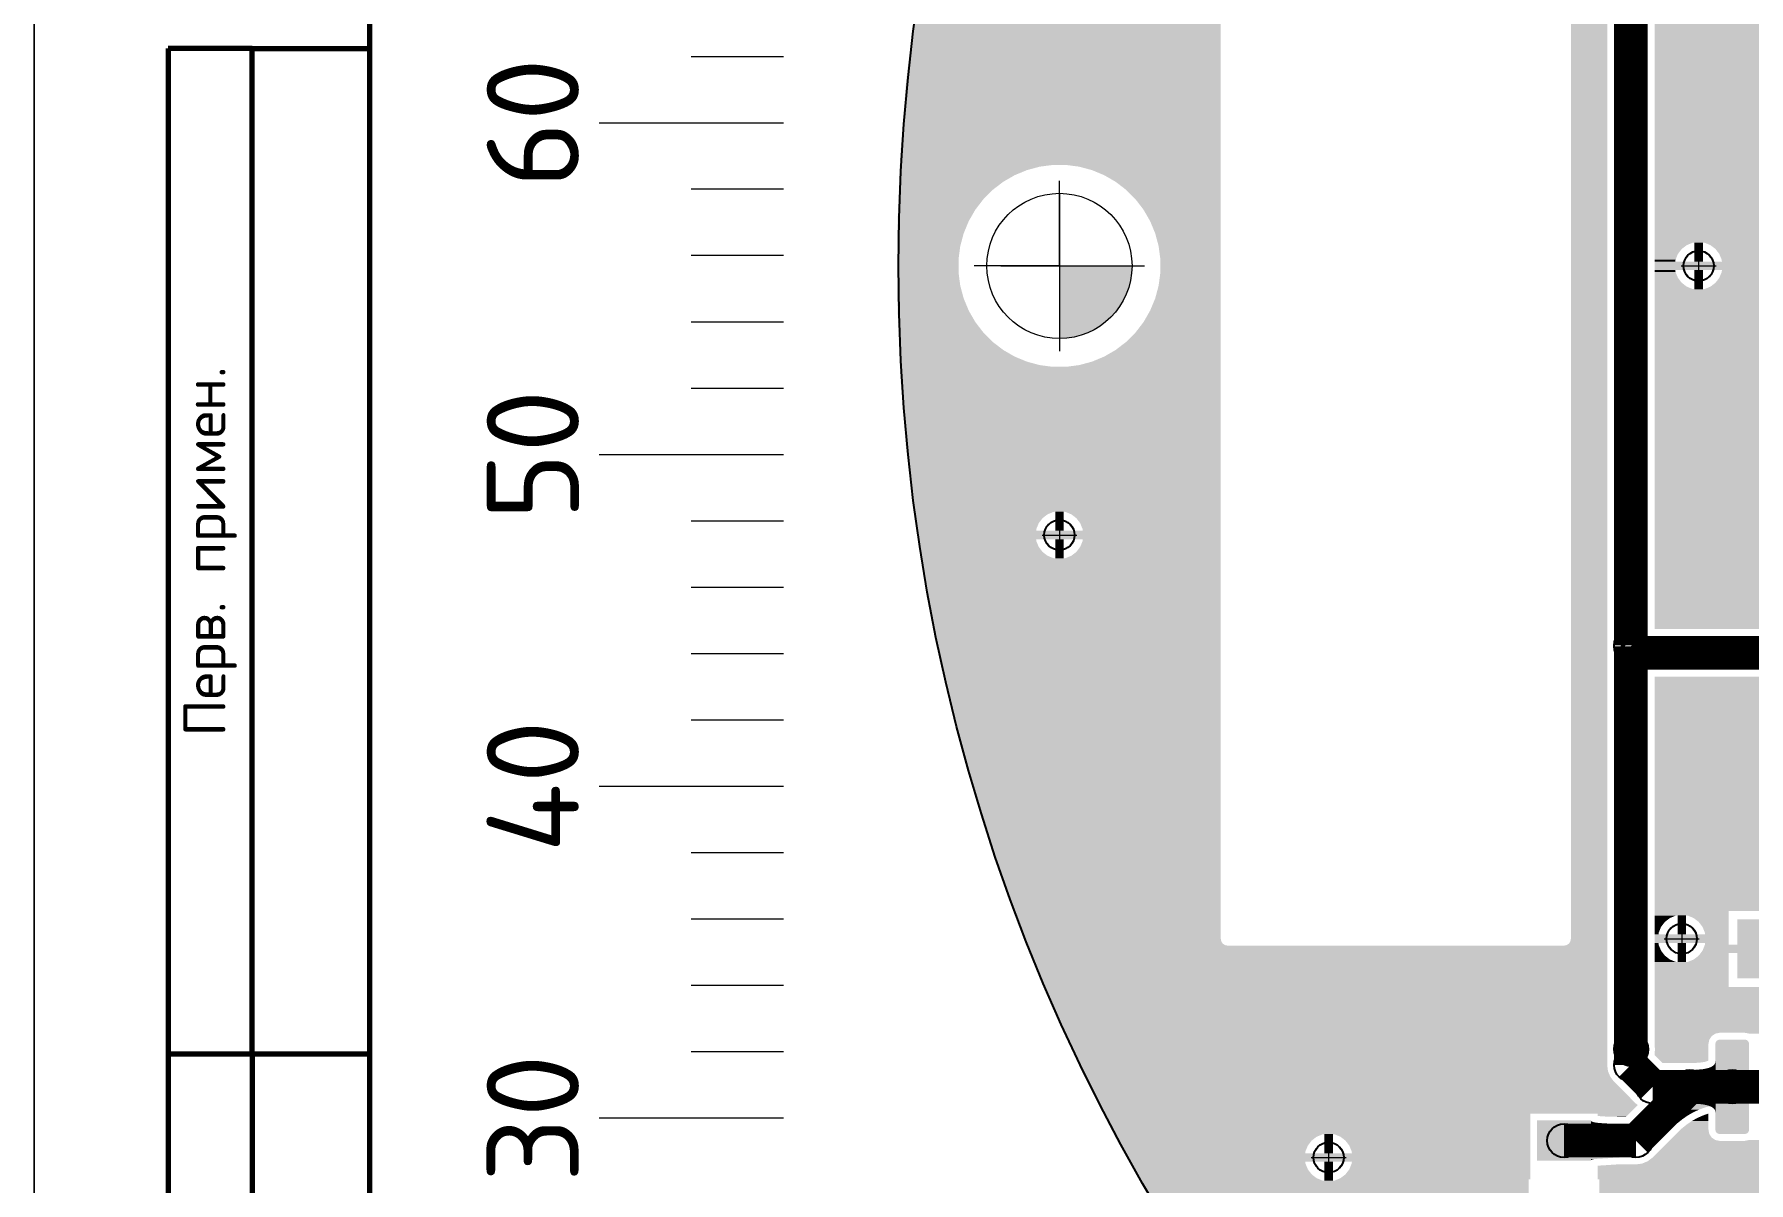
# Model space of a CAD drawing. Header units: millimetres. Extents: x -3633 to 871, y -630 to 261.
# Drawn here: x -1644.8 to -1542.5, y 64.9 to 133.4 of the extents above; entities that cross this region are included whole.
import ezdxf

# ---------------------------------------------------------------- set-up
doc = ezdxf.new("R2010")
doc.units = ezdxf.units.MM
doc.layers.add('border', color=7, linetype='Continuous', lineweight=70)
doc.layers.add('Сплошная тонкая', color=7, linetype='Continuous', lineweight=20)
for name, color, linetype in [('DRILL', 7, 'Continuous'), ('DRILL GOST', 7, 'Continuous'), ('TOP_LAYER', 7, 'Continuous'), ('TOP_PASTE', 8, 'Continuous')]:
    doc.layers.add(name, color=color, linetype=linetype)
doc.styles.add('Main', font='isocpeur.ttf', dxfattribs={"height": 3})

# ---------------------------------------------------------------- blocks, each defined once
blk = doc.blocks.new('ROUND_26')
blk.add_circle((0, 0), 0.0177)
blk = doc.blocks.new('RECTANGLE_7')
blk.add_solid([(0.0315, 0.0236), (0.0315, -0.0236), (-0.0315, 0.0236), (-0.0315, -0.0236)])
blk = doc.blocks.new('RECTANGLE_ROUNDED_21')
for points in [[(-0.0197, 0.0502), (-0.0196, 0.0508), (0.0197, 0.0502), (0.0196, 0.0508)], [(-0.0197, -0.0502), (-0.0197, 0.0502), (0.0197, -0.0502), (0.0197, 0.0502)], [(-0.0196, 0.0508), (-0.0195, 0.0514), (0.0196, 0.0508), (0.0195, 0.0514)], [(-0.0195, 0.0514), (-0.0194, 0.0519), (0.0195, 0.0514), (0.0194, 0.0519)], [(-0.0194, 0.0519), (-0.0191, 0.0525), (0.0194, 0.0519), (0.0191, 0.0525)], [(-0.0191, 0.0525), (-0.0188, 0.053), (0.0191, 0.0525), (0.0188, 0.053)], [(-0.0188, 0.053), (-0.0184, 0.0535), (0.0188, 0.053), (0.0184, 0.0535)], [(-0.0184, 0.0535), (-0.018, 0.0539), (0.0184, 0.0535), (0.018, 0.0539)], [(-0.018, 0.0539), (-0.0176, 0.0542), (0.018, 0.0539), (0.0176, 0.0542)], [(-0.0176, 0.0542), (-0.0171, 0.0546), (0.0176, 0.0542), (0.0171, 0.0546)], [(-0.0171, 0.0546), (-0.0165, 0.0548), (0.0171, 0.0546), (0.0165, 0.0548)], [(-0.0165, 0.0548), (-0.0159, 0.055), (0.0165, 0.0548), (0.0159, 0.055)], [(-0.0159, 0.055), (-0.0154, 0.0551), (0.0159, 0.055), (0.0154, 0.0551)], [(-0.0154, 0.0551), (-0.0148, 0.0551), (0.0154, 0.0551), (0.0148, 0.0551)], [(-0.0196, -0.0508), (-0.0197, -0.0502), (0.0196, -0.0508), (0.0197, -0.0502)], [(-0.0195, -0.0514), (-0.0196, -0.0508), (0.0195, -0.0514), (0.0196, -0.0508)], [(-0.0194, -0.0519), (-0.0195, -0.0514), (0.0194, -0.0519), (0.0195, -0.0514)], [(-0.0191, -0.0525), (-0.0194, -0.0519), (0.0191, -0.0525), (0.0194, -0.0519)], [(-0.0188, -0.053), (-0.0191, -0.0525), (0.0188, -0.053), (0.0191, -0.0525)], [(-0.0184, -0.0535), (-0.0188, -0.053), (0.0184, -0.0535), (0.0188, -0.053)], [(-0.018, -0.0539), (-0.0184, -0.0535), (0.018, -0.0539), (0.0184, -0.0535)], [(-0.0176, -0.0542), (-0.018, -0.0539), (0.0176, -0.0542), (0.018, -0.0539)], [(-0.0171, -0.0546), (-0.0176, -0.0542), (0.0171, -0.0546), (0.0176, -0.0542)], [(-0.0165, -0.0548), (-0.0171, -0.0546), (0.0165, -0.0548), (0.0171, -0.0546)], [(-0.0159, -0.055), (-0.0165, -0.0548), (0.0159, -0.055), (0.0165, -0.0548)], [(-0.0154, -0.0551), (-0.0159, -0.055), (0.0154, -0.0551), (0.0159, -0.055)], [(-0.0148, -0.0551), (-0.0154, -0.0551), (0.0148, -0.0551), (0.0154, -0.0551)]]:
    blk.add_solid(points)
blk = doc.blocks.new('ROUND_3')
blk.add_circle((0, 0), 0.0197)
blk = doc.blocks.new('ROUND_2')
blk.add_circle((0, 0), 0.00787)
blk = doc.blocks.new('RECTANGLE_22')
blk.add_solid([(0.0217, 0.0344), (0.0217, -0.0344), (-0.0217, 0.0344), (-0.0217, -0.0344)])

msp = doc.modelspace()

# ---------------------------------------------------------------- hatches: boundary and pattern name
at = {"layer": 'DRILL', "lineweight": 0}
h = msp.add_hatch(color=256, dxfattribs=at)
h.dxf.hatch_style = 1
h.paths.add_polyline_path([(-1579.274, 119.578), (-1583.606, 119.578), (-1583.606, 115.246, 0.4142136)])

# ---------------------------------------------------------------- linework, layer by layer
at = {"layer": 'border', "lineweight": 18}
for p, q in [((-1644.795, -159.45), (-1644.795, 260.55)), ((-1644.795, 260.55), (-1644.795, -159.45)), ((-1644.795, -159.45), (-1644.795, 260.55))]:
    msp.add_line(p, q, dxfattribs=at)
at = {"layer": 'border', "lineweight": 70}
for p, q in [((-1624.795, 255.55), (-1624.795, -154.45)), ((-1631.795, 132.55), (-1636.795, 132.55)), ((-1631.795, 72.55), (-1631.795, 132.55)), ((-1631.795, 132.55), (-1624.795, 132.55)), ((-1636.795, 72.55), (-1624.795, 72.55)), ((-1631.795, 72.55), (-1631.795, 12.55))]:
    msp.add_line(p, q, dxfattribs=at)
at = {"layer": 'border'}
msp.add_line((-1636.795, 132.55), (-1636.795, 12.55), dxfattribs=at)
at = {"layer": 'DRILL', "lineweight": 0}
for p, q in [((-1583.606, 119.578), (-1583.606, 124.664)), ((-1583.606, 123.91), (-1583.606, 115.246)), ((-1583.606, 123.013), (-1583.606, 116.261)), ((-1583.606, 122.49), (-1583.606, 116.766)), ((-1545.455, 120.597), (-1545.455, 118.575)), ((-1583.606, 119.578), (-1588.692, 119.578)), ((-1583.606, 119.578), (-1587.937, 119.578)), ((-1587.108, 119.578), (-1579.732, 119.578)), ((-1583.606, 119.578), (-1579.274, 119.578)), ((-1583.606, 119.578), (-1578.52, 119.578)), ((-1583.606, 119.578), (-1583.606, 114.492)), ((-1546.497, 119.578), (-1544.414, 119.578)), ((-1583.605, 104.534), (-1583.605, 102.512)), ((-1584.646, 103.515), (-1582.563, 103.515)), ((-1546.459, 80.44), (-1546.459, 78.418)), ((-1547.501, 79.421), (-1545.418, 79.421)), ((-1567.542, 67.388), (-1567.542, 65.367)), ((-1568.583, 66.369), (-1566.5, 66.369))]:
    msp.add_line(p, q, dxfattribs=at)
msp.add_circle((-1583.606, 119.578), 4.332, dxfattribs=at)
at = {"layer": 'DRILL GOST', "lineweight": 0}
for centre in [(-1545.455, 119.578), (-1583.605, 103.515), (-1546.459, 79.421), (-1567.542, 66.369)]:
    msp.add_circle(centre, 0.911, dxfattribs=at)
at = {"layer": 'TOP_LAYER', "elevation": 0}
for points, const_width in [([(-1549.494, 96.937), (-1549.494, 167.45)], 2.008), ([(-1549.494, 72.846), (-1549.494, 96.875)], 2.008), ([(-1549.107, 96.487), (-1519.856, 96.487)], 2.008), ([(-1549.494, 96.875), (-1549.107, 96.487)], 0.803), ([(-1549.494, 72.846), (-1549.472, 72.824)], 2.008), ([(-1549.494, 71.887), (-1549.494, 72.846)], 2.008), ([(-1549.494, 71.887), (-1548.193, 70.586)], 2.008), ([(-1549.197, 67.373), (-1545.985, 70.586)], 2.008), ([(-1548.193, 70.586), (-1545.985, 70.586)], 2.008), ([(-1545.985, 70.586), (-1543.448, 70.586)], 2.008), ([(-1543.448, 70.586), (-1538.703, 70.586)], 2.008), ([(-1553.487, 67.373), (-1549.197, 67.373)], 2.008)]:
    msp.add_lwpolyline(points, dxfattribs=dict(at, const_width=const_width))
at = {"layer": 'TOP_LAYER'}
for points in [[(-1545.692, 71.595), (-1545.199, 71.638), (-1544.445, 71.595), (-1544.445, 71.638)], [(-1545.199, 71.638), (-1544.999, 71.675), (-1544.445, 71.638), (-1544.445, 71.675)], [(-1544.999, 71.675), (-1544.83, 71.722), (-1544.445, 71.675), (-1544.445, 71.722)], [(-1544.83, 71.722), (-1544.691, 71.781), (-1544.445, 71.722), (-1544.445, 71.781)], [(-1544.691, 71.781), (-1544.583, 71.85), (-1544.445, 71.781), (-1544.445, 71.85)], [(-1544.583, 71.85), (-1544.506, 71.929), (-1544.445, 71.85), (-1544.445, 71.929)], [(-1544.506, 71.929), (-1544.46, 72.019), (-1544.445, 71.929), (-1544.445, 72.019)], [(-1544.46, 72.019), (-1544.445, 72.12), (-1544.445, 72.019), (-1544.445, 72.12)], [(-1545.985, 71.59), (-1545.692, 71.595), (-1544.445, 71.59), (-1544.445, 71.595)], [(-1545.985, 70.586), (-1545.985, 71.59), (-1544.773, 70.586), (-1545.985, 71.59)], [(-1545.985, 69.582), (-1545.985, 71.59), (-1544.445, 69.582), (-1544.445, 71.59)], [(-1546.401, 69.582), (-1545.985, 70.586), (-1543.561, 69.582), (-1544.773, 70.586)], [(-1551.887, 68.535), (-1551.887, 68.572), (-1551.867, 68.535), (-1551.887, 68.572)], [(-1546.877, 68.432), (-1546.777, 68.673), (-1546.699, 68.432), (-1546.397, 68.673)], [(-1546.777, 68.673), (-1546.689, 68.886), (-1546.397, 68.673), (-1546.084, 68.886)], [(-1546.689, 68.886), (-1546.612, 69.071), (-1546.084, 68.886), (-1545.759, 69.071)], [(-1546.612, 69.071), (-1546.548, 69.227), (-1545.759, 69.071), (-1545.422, 69.227)], [(-1546.548, 69.227), (-1546.495, 69.355), (-1545.422, 69.227), (-1545.073, 69.355)], [(-1546.495, 69.355), (-1546.453, 69.454), (-1545.073, 69.355), (-1544.713, 69.454)], [(-1546.453, 69.454), (-1546.424, 69.525), (-1544.713, 69.454), (-1544.341, 69.525)], [(-1546.424, 69.525), (-1546.406, 69.568), (-1544.341, 69.525), (-1543.957, 69.568)], [(-1546.406, 69.568), (-1546.401, 69.582), (-1543.957, 69.568), (-1543.561, 69.582)], [(-1545.692, 69.577), (-1545.985, 69.582), (-1544.445, 69.577), (-1544.445, 69.582)], [(-1545.43, 69.561), (-1545.692, 69.577), (-1544.445, 69.561), (-1544.445, 69.577)], [(-1545.199, 69.534), (-1545.43, 69.561), (-1544.445, 69.534), (-1544.445, 69.561)], [(-1544.999, 69.497), (-1545.199, 69.534), (-1544.445, 69.497), (-1544.445, 69.534)], [(-1544.83, 69.449), (-1544.999, 69.497), (-1544.445, 69.449), (-1544.445, 69.497)], [(-1544.691, 69.391), (-1544.83, 69.449), (-1544.445, 69.391), (-1544.445, 69.449)], [(-1544.583, 69.322), (-1544.691, 69.391), (-1544.445, 69.322), (-1544.445, 69.391)], [(-1544.506, 69.243), (-1544.583, 69.322), (-1544.445, 69.243), (-1544.445, 69.322)], [(-1544.46, 69.153), (-1544.506, 69.243), (-1544.445, 69.153), (-1544.445, 69.243)], [(-1544.445, 69.052), (-1544.46, 69.153), (-1544.445, 69.052), (-1544.445, 69.153)], [(-1551.887, 68.502), (-1551.887, 68.535), (-1551.807, 68.502), (-1551.867, 68.535)], [(-1551.887, 68.473), (-1551.887, 68.502), (-1551.707, 68.473), (-1551.807, 68.502)], [(-1551.887, 68.447), (-1551.887, 68.473), (-1551.566, 68.447), (-1551.707, 68.473)], [(-1551.887, 68.426), (-1551.887, 68.447), (-1551.385, 68.426), (-1551.566, 68.447)], [(-1551.887, 68.395), (-1551.887, 68.426), (-1550.903, 68.395), (-1551.385, 68.426)], [(-1551.887, 68.377), (-1551.887, 68.395), (-1549.879, 68.377), (-1550.903, 68.395)], [(-1551.887, 66.369), (-1551.887, 68.377), (-1549.879, 66.369), (-1549.879, 68.377)], [(-1546.989, 68.162), (-1546.699, 68.432), (-1546.989, 68.162), (-1546.877, 68.432)], [(-1551.887, 66.367), (-1551.887, 66.369), (-1550.261, 66.367), (-1549.879, 66.369)], [(-1551.887, 66.274), (-1551.887, 66.367), (-1551.707, 66.274), (-1550.261, 66.367)], [(-1551.887, 66.245), (-1551.887, 66.274), (-1551.807, 66.245), (-1551.707, 66.274)], [(-1551.887, 66.212), (-1551.887, 66.245), (-1551.867, 66.212), (-1551.807, 66.245)], [(-1551.887, 66.175), (-1551.887, 66.212), (-1551.887, 66.175), (-1551.867, 66.212)]]:
    msp.add_solid(points, dxfattribs=at)
at = {"layer": 'TOP_PASTE'}
msp.add_circle((-1483.212, 119.578), 110, dxfattribs=at)
for points in [[(-1553.078, 96.937), (-1553.078, 159.735), (-1550.912, 96.937), (-1550.912, 159.735)], [(-1592.77, 130.455), (-1592.32, 134.249), (-1573.976, 130.455), (-1573.976, 134.249)], [(-1548.077, 129.342), (-1548.077, 134.856), (-1491.979, 129.342), (-1491.979, 134.856)], [(-1593.111, 126.132), (-1592.77, 130.455), (-1573.976, 126.132), (-1573.976, 130.455)], [(-1548.077, 129.068), (-1548.077, 129.342), (-1491.925, 129.068), (-1491.979, 129.342)], [(-1548.077, 128.836), (-1548.077, 129.068), (-1491.769, 128.836), (-1491.925, 129.068)], [(-1548.077, 126.868), (-1548.077, 128.836), (-1489.801, 126.868), (-1491.769, 128.836)], [(-1593.132, 125.602), (-1593.111, 126.132), (-1573.976, 125.602), (-1573.976, 126.132)], [(-1548.077, 120.97), (-1548.077, 126.868), (-1489.801, 120.97), (-1489.801, 126.868)], [(-1593.171, 124.597), (-1593.156, 124.992), (-1586.959, 124.597), (-1586.275, 124.992)], [(-1593.156, 124.992), (-1593.144, 125.294), (-1586.275, 124.992), (-1585.546, 125.294)], [(-1593.144, 125.294), (-1593.136, 125.499), (-1585.546, 125.294), (-1584.783, 125.499)], [(-1593.136, 125.499), (-1593.132, 125.602), (-1584.783, 125.499), (-1584, 125.602)], [(-1582.428, 125.499), (-1583.211, 125.602), (-1573.976, 125.499), (-1573.976, 125.602)], [(-1581.665, 125.294), (-1582.428, 125.499), (-1573.976, 125.294), (-1573.976, 125.499)], [(-1580.936, 124.992), (-1581.665, 125.294), (-1573.976, 124.992), (-1573.976, 125.294)], [(-1580.252, 124.597), (-1580.936, 124.992), (-1573.976, 124.597), (-1573.976, 124.992)], [(-1593.212, 123.558), (-1593.19, 124.117), (-1588.144, 123.558), (-1587.586, 124.117)], [(-1593.19, 124.117), (-1593.171, 124.597), (-1587.586, 124.117), (-1586.959, 124.597)], [(-1579.625, 124.117), (-1580.252, 124.597), (-1573.976, 124.117), (-1573.976, 124.597)], [(-1579.067, 123.558), (-1579.625, 124.117), (-1573.976, 123.558), (-1573.976, 124.117)], [(-1593.264, 122.248), (-1593.237, 122.932), (-1589.02, 122.248), (-1588.625, 122.932)], [(-1593.237, 122.932), (-1593.212, 123.558), (-1588.625, 122.932), (-1588.144, 123.558)], [(-1578.586, 122.932), (-1579.067, 123.558), (-1573.976, 122.932), (-1573.976, 123.558)], [(-1578.192, 122.248), (-1578.586, 122.932), (-1573.976, 122.248), (-1573.976, 122.932)], [(-1593.282, 121.799), (-1593.264, 122.248), (-1589.205, 121.799), (-1589.02, 122.248)], [(-1593.282, 121.518), (-1593.282, 121.799), (-1589.322, 121.518), (-1589.205, 121.799)], [(-1577.889, 121.518), (-1578.192, 122.248), (-1573.976, 121.518), (-1573.976, 122.248)], [(-1593.282, 120.756), (-1593.282, 121.518), (-1589.526, 120.756), (-1589.322, 121.518)], [(-1593.282, 119.973), (-1593.282, 120.756), (-1589.629, 119.973), (-1589.526, 120.756)], [(-1577.685, 120.756), (-1577.889, 121.518), (-1573.976, 120.756), (-1573.976, 121.518)], [(-1577.582, 119.973), (-1577.685, 120.756), (-1573.976, 119.973), (-1573.976, 120.756)], [(-1548.077, 120.955), (-1548.077, 120.97), (-1545.824, 120.955), (-1545.71, 120.97)], [(-1548.077, 120.813), (-1548.077, 120.955), (-1546.168, 120.813), (-1545.824, 120.955)], [(-1548.077, 120.586), (-1548.077, 120.813), (-1546.463, 120.586), (-1546.168, 120.813)], [(-1545.71, 119.833), (-1545.71, 120.97), (-1545.2, 119.833), (-1545.2, 120.97)], [(-1545.086, 120.955), (-1545.2, 120.97), (-1529.761, 120.955), (-1529.647, 120.97)], [(-1544.742, 120.813), (-1545.086, 120.955), (-1530.105, 120.813), (-1529.761, 120.955)], [(-1544.447, 120.586), (-1544.742, 120.813), (-1530.4, 120.586), (-1530.105, 120.813)], [(-1593.282, 119.183), (-1593.282, 119.973), (-1589.629, 119.183), (-1589.629, 119.973)], [(-1577.582, 119.183), (-1577.582, 119.973), (-1573.976, 119.183), (-1573.976, 119.973)], [(-1548.077, 120.291), (-1548.077, 120.586), (-1546.69, 120.291), (-1546.463, 120.586)], [(-1548.077, 119.947), (-1548.077, 120.291), (-1546.832, 119.947), (-1546.69, 120.291)], [(-1548.077, 119.833), (-1548.077, 119.947), (-1546.847, 119.833), (-1546.832, 119.947)], [(-1548.077, 119.323), (-1548.077, 119.833), (-1489.801, 119.323), (-1489.801, 119.833)], [(-1544.22, 120.291), (-1544.447, 120.586), (-1530.627, 120.291), (-1530.4, 120.586)], [(-1544.078, 119.947), (-1544.22, 120.291), (-1530.769, 119.947), (-1530.627, 120.291)], [(-1544.063, 119.833), (-1544.078, 119.947), (-1530.784, 119.833), (-1530.769, 119.947)], [(-1593.282, 118.4), (-1593.282, 119.183), (-1589.526, 118.4), (-1589.629, 119.183)], [(-1577.685, 118.4), (-1577.582, 119.183), (-1573.976, 118.4), (-1573.976, 119.183)], [(-1548.077, 119.209), (-1548.077, 119.323), (-1546.832, 119.209), (-1546.847, 119.323)], [(-1548.077, 118.865), (-1548.077, 119.209), (-1546.69, 118.865), (-1546.832, 119.209)], [(-1548.077, 118.57), (-1548.077, 118.865), (-1546.463, 118.57), (-1546.69, 118.865)], [(-1545.71, 118.186), (-1545.71, 119.323), (-1545.2, 118.186), (-1545.2, 119.323)], [(-1544.447, 118.57), (-1544.22, 118.865), (-1530.4, 118.57), (-1530.627, 118.865)], [(-1544.22, 118.865), (-1544.078, 119.209), (-1530.627, 118.865), (-1530.769, 119.209)], [(-1544.078, 119.209), (-1544.063, 119.323), (-1530.769, 119.209), (-1530.784, 119.323)], [(-1593.282, 117.638), (-1593.282, 118.4), (-1589.322, 117.638), (-1589.526, 118.4)], [(-1577.889, 117.638), (-1577.685, 118.4), (-1573.976, 117.638), (-1573.976, 118.4)], [(-1548.077, 118.343), (-1548.077, 118.57), (-1546.168, 118.343), (-1546.463, 118.57)], [(-1548.077, 118.201), (-1548.077, 118.343), (-1545.824, 118.201), (-1546.168, 118.343)], [(-1548.077, 118.186), (-1548.077, 118.201), (-1545.71, 118.186), (-1545.824, 118.201)], [(-1548.077, 104.14), (-1548.077, 118.186), (-1489.801, 104.14), (-1489.801, 118.186)], [(-1545.2, 118.186), (-1545.086, 118.201), (-1529.647, 118.186), (-1529.761, 118.201)], [(-1545.086, 118.201), (-1544.742, 118.343), (-1529.761, 118.201), (-1530.105, 118.343)], [(-1544.742, 118.343), (-1544.447, 118.57), (-1530.105, 118.343), (-1530.4, 118.57)], [(-1593.282, 117.463), (-1593.282, 117.638), (-1589.249, 117.463), (-1589.322, 117.638)], [(-1593.261, 116.908), (-1593.282, 117.463), (-1589.02, 116.908), (-1589.249, 117.463)], [(-1593.234, 116.224), (-1593.261, 116.908), (-1588.625, 116.224), (-1589.02, 116.908)], [(-1578.586, 116.224), (-1578.192, 116.908), (-1573.976, 116.224), (-1573.976, 116.908)], [(-1578.192, 116.908), (-1577.889, 117.638), (-1573.976, 116.908), (-1573.976, 117.638)], [(-1593.21, 115.598), (-1593.234, 116.224), (-1588.144, 115.598), (-1588.625, 116.224)], [(-1579.067, 115.598), (-1578.586, 116.224), (-1573.976, 115.598), (-1573.976, 116.224)], [(-1593.188, 115.039), (-1593.21, 115.598), (-1587.586, 115.039), (-1588.144, 115.598)], [(-1593.169, 114.559), (-1593.188, 115.039), (-1586.959, 114.559), (-1587.586, 115.039)], [(-1580.252, 114.559), (-1579.625, 115.039), (-1573.976, 114.559), (-1573.976, 115.039)], [(-1579.625, 115.039), (-1579.067, 115.598), (-1573.976, 115.039), (-1573.976, 115.598)], [(-1593.153, 114.164), (-1593.169, 114.559), (-1586.275, 114.164), (-1586.959, 114.559)], [(-1593.142, 113.862), (-1593.153, 114.164), (-1585.546, 113.862), (-1586.275, 114.164)], [(-1593.134, 113.657), (-1593.142, 113.862), (-1584.783, 113.657), (-1585.546, 113.862)], [(-1593.13, 113.554), (-1593.134, 113.657), (-1584, 113.554), (-1584.783, 113.657)], [(-1583.211, 113.554), (-1582.428, 113.657), (-1573.976, 113.554), (-1573.976, 113.657)], [(-1582.428, 113.657), (-1581.665, 113.862), (-1573.976, 113.657), (-1573.976, 113.862)], [(-1581.665, 113.862), (-1580.936, 114.164), (-1573.976, 113.862), (-1573.976, 114.164)], [(-1580.936, 114.164), (-1580.252, 114.559), (-1573.976, 114.164), (-1573.976, 114.559)], [(-1593.113, 113.129), (-1593.13, 113.554), (-1573.976, 113.129), (-1573.976, 113.554)], [(-1592.773, 108.806), (-1593.113, 113.129), (-1573.976, 108.806), (-1573.976, 113.129)], [(-1592.313, 104.907), (-1592.773, 108.806), (-1573.976, 104.907), (-1573.976, 108.806)], [(-1592.311, 104.892), (-1592.313, 104.907), (-1583.974, 104.892), (-1583.86, 104.907)], [(-1592.294, 104.75), (-1592.311, 104.892), (-1584.318, 104.75), (-1583.974, 104.892)], [(-1592.267, 104.523), (-1592.294, 104.75), (-1584.613, 104.523), (-1584.318, 104.75)], [(-1592.264, 104.499), (-1592.267, 104.523), (-1584.631, 104.499), (-1584.613, 104.523)], [(-1592.221, 104.228), (-1592.264, 104.499), (-1584.839, 104.228), (-1584.631, 104.499)], [(-1583.86, 103.77), (-1583.86, 104.907), (-1583.35, 103.77), (-1583.35, 104.907)], [(-1583.236, 104.892), (-1583.35, 104.907), (-1573.976, 104.892), (-1573.976, 104.907)], [(-1582.892, 104.75), (-1583.236, 104.892), (-1573.976, 104.75), (-1573.976, 104.892)], [(-1582.597, 104.523), (-1582.892, 104.75), (-1573.976, 104.523), (-1573.976, 104.75)], [(-1582.37, 104.228), (-1582.597, 104.523), (-1573.976, 104.228), (-1573.976, 104.523)], [(-1592.167, 103.884), (-1592.221, 104.228), (-1584.982, 103.884), (-1584.839, 104.228)], [(-1592.149, 103.77), (-1592.167, 103.884), (-1584.997, 103.77), (-1584.982, 103.884)], [(-1592.068, 103.26), (-1592.149, 103.77), (-1573.976, 103.26), (-1573.976, 103.77)], [(-1582.228, 103.884), (-1582.37, 104.228), (-1573.976, 103.884), (-1573.976, 104.228)], [(-1582.213, 103.77), (-1582.228, 103.884), (-1573.976, 103.77), (-1573.976, 103.884)], [(-1548.077, 104.05), (-1548.077, 104.14), (-1518.529, 104.05), (-1517.848, 104.14)], [(-1548.077, 103.787), (-1548.077, 104.05), (-1519.164, 103.787), (-1518.529, 104.05)], [(-1548.077, 103.369), (-1548.077, 103.787), (-1519.709, 103.369), (-1519.164, 103.787)], [(-1548.077, 102.824), (-1548.077, 103.369), (-1520.128, 102.824), (-1519.709, 103.369)], [(-1592.05, 103.146), (-1592.068, 103.26), (-1584.982, 103.146), (-1584.997, 103.26)], [(-1591.996, 102.802), (-1592.05, 103.146), (-1584.839, 102.802), (-1584.982, 103.146)], [(-1591.949, 102.507), (-1591.996, 102.802), (-1584.613, 102.507), (-1584.839, 102.802)], [(-1591.913, 102.28), (-1591.949, 102.507), (-1584.318, 102.28), (-1584.613, 102.507)], [(-1583.86, 102.123), (-1583.86, 103.26), (-1583.35, 102.123), (-1583.35, 103.26)], [(-1582.892, 102.28), (-1582.597, 102.507), (-1573.976, 102.28), (-1573.976, 102.507)], [(-1582.597, 102.507), (-1582.37, 102.802), (-1573.976, 102.507), (-1573.976, 102.802)], [(-1582.37, 102.802), (-1582.228, 103.146), (-1573.976, 102.802), (-1573.976, 103.146)], [(-1582.228, 103.146), (-1582.213, 103.26), (-1573.976, 103.146), (-1573.976, 103.26)], [(-1548.077, 102.189), (-1548.077, 102.824), (-1520.391, 102.189), (-1520.128, 102.824)], [(-1591.891, 102.138), (-1591.913, 102.28), (-1583.974, 102.138), (-1584.318, 102.28)], [(-1591.888, 102.123), (-1591.891, 102.138), (-1583.86, 102.123), (-1583.974, 102.138)], [(-1591.587, 100.216), (-1591.888, 102.123), (-1573.976, 100.216), (-1573.976, 102.123)], [(-1583.35, 102.123), (-1583.236, 102.138), (-1573.976, 102.123), (-1573.976, 102.138)], [(-1583.236, 102.138), (-1582.892, 102.28), (-1573.976, 102.138), (-1573.976, 102.28)], [(-1548.077, 101.507), (-1548.077, 102.189), (-1520.48, 101.507), (-1520.391, 102.189)], [(-1548.077, 100.826), (-1548.077, 101.507), (-1520.391, 100.826), (-1520.48, 101.507)], [(-1548.077, 100.191), (-1548.077, 100.826), (-1520.128, 100.191), (-1520.391, 100.826)], [(-1590.741, 95.962), (-1591.587, 100.216), (-1573.976, 95.962), (-1573.976, 100.216)], [(-1548.077, 99.645), (-1548.077, 100.191), (-1519.709, 99.645), (-1520.128, 100.191)], [(-1548.077, 99.227), (-1548.077, 99.645), (-1519.164, 99.227), (-1519.709, 99.645)], [(-1548.077, 98.964), (-1548.077, 99.227), (-1518.529, 98.964), (-1519.164, 99.227)], [(-1548.077, 98.874), (-1548.077, 98.964), (-1517.848, 98.874), (-1518.529, 98.964)], [(-1548.077, 97.905), (-1548.077, 98.874), (-1489.801, 97.905), (-1489.801, 98.874)], [(-1553.078, 96.906), (-1553.078, 96.937), (-1550.908, 96.906), (-1550.912, 96.937)], [(-1553.078, 96.875), (-1553.078, 96.906), (-1550.912, 96.875), (-1550.908, 96.906)], [(-1553.078, 79.421), (-1553.078, 96.875), (-1550.912, 79.421), (-1550.912, 96.875)], [(-1589.729, 91.745), (-1590.741, 95.962), (-1573.976, 91.745), (-1573.976, 95.962)], [(-1548.077, 95.063), (-1548.077, 95.07), (-1522.112, 95.063), (-1522.337, 95.07)], [(-1548.077, 95.03), (-1548.077, 95.063), (-1521.805, 95.03), (-1522.112, 95.063)], [(-1548.077, 94.978), (-1548.077, 95.03), (-1521.545, 94.978), (-1521.805, 95.03)], [(-1548.077, 94.91), (-1548.077, 94.978), (-1521.335, 94.91), (-1521.545, 94.978)], [(-1548.077, 94.831), (-1548.077, 94.91), (-1521.173, 94.831), (-1521.335, 94.91)], [(-1548.077, 94.745), (-1548.077, 94.831), (-1521.056, 94.745), (-1521.173, 94.831)], [(-1548.077, 94.654), (-1548.077, 94.745), (-1520.974, 94.654), (-1521.056, 94.745)], [(-1548.077, 94.553), (-1548.077, 94.654), (-1520.918, 94.553), (-1520.974, 94.654)], [(-1548.077, 94.532), (-1548.077, 94.553), (-1520.912, 94.532), (-1520.918, 94.553)], [(-1548.077, 94.229), (-1548.077, 94.532), (-1520.896, 94.229), (-1520.912, 94.532)], [(-1548.077, 89.912), (-1548.077, 94.229), (-1541.34, 89.912), (-1541.34, 94.229)], [(-1588.553, 87.571), (-1589.729, 91.745), (-1573.976, 87.571), (-1573.976, 91.745)], [(-1548.077, 86.173), (-1548.077, 89.912), (-1520.879, 86.173), (-1520.879, 89.912)], [(-1587.213, 83.446), (-1588.553, 87.571), (-1573.976, 83.446), (-1573.976, 87.571)], [(-1548.077, 81.085), (-1548.077, 86.173), (-1524.86, 81.085), (-1524.86, 86.173)], [(-1585.728, 79.421), (-1587.213, 83.446), (-1573.976, 79.421), (-1573.976, 83.446)], [(-1548.077, 80.813), (-1548.077, 81.085), (-1543.657, 80.813), (-1543.657, 81.085)], [(-1548.077, 80.798), (-1548.077, 80.813), (-1546.828, 80.798), (-1546.714, 80.813)], [(-1548.077, 80.655), (-1548.077, 80.798), (-1547.172, 80.655), (-1546.828, 80.798)], [(-1548.077, 80.429), (-1548.077, 80.655), (-1547.467, 80.429), (-1547.172, 80.655)], [(-1548.077, 80.133), (-1548.077, 80.429), (-1547.694, 80.133), (-1547.467, 80.429)], [(-1548.077, 79.79), (-1548.077, 80.133), (-1547.836, 79.79), (-1547.694, 80.133)], [(-1546.714, 79.676), (-1546.714, 80.813), (-1546.204, 79.676), (-1546.204, 80.813)], [(-1546.09, 80.798), (-1546.204, 80.813), (-1543.657, 80.798), (-1543.657, 80.813)], [(-1545.746, 80.655), (-1546.09, 80.798), (-1543.657, 80.655), (-1543.657, 80.798)], [(-1545.451, 80.429), (-1545.746, 80.655), (-1543.657, 80.429), (-1543.657, 80.655)], [(-1545.224, 80.133), (-1545.451, 80.429), (-1543.657, 80.133), (-1543.657, 80.429)], [(-1545.082, 79.79), (-1545.224, 80.133), (-1543.657, 79.79), (-1543.657, 80.133)], [(-1585.712, 79.378), (-1585.728, 79.421), (-1573.967, 79.378), (-1573.976, 79.421)], [(-1585.665, 79.264), (-1585.712, 79.378), (-1573.944, 79.264), (-1573.967, 79.378)], [(-1585.61, 79.131), (-1585.665, 79.264), (-1573.856, 79.131), (-1573.944, 79.264)], [(-1585.573, 79.042), (-1585.61, 79.131), (-1573.723, 79.042), (-1573.856, 79.131)], [(-1585.561, 79.011), (-1585.573, 79.042), (-1573.566, 79.011), (-1573.723, 79.042)], [(-1584.053, 75.371), (-1585.561, 79.011), (-1550.912, 75.371), (-1550.912, 79.011)], [(-1553.487, 79.011), (-1553.331, 79.042), (-1550.912, 79.011), (-1550.912, 79.042)], [(-1553.331, 79.042), (-1553.198, 79.131), (-1550.912, 79.042), (-1550.912, 79.131)], [(-1553.198, 79.131), (-1553.109, 79.264), (-1550.912, 79.131), (-1550.912, 79.264)], [(-1553.109, 79.264), (-1553.078, 79.421), (-1550.912, 79.264), (-1550.912, 79.421)], [(-1548.077, 79.676), (-1548.077, 79.79), (-1547.851, 79.676), (-1547.836, 79.79)], [(-1548.077, 79.166), (-1548.077, 79.676), (-1543.657, 79.166), (-1543.657, 79.676)], [(-1548.077, 79.052), (-1548.077, 79.166), (-1547.836, 79.052), (-1547.851, 79.166)], [(-1548.077, 78.708), (-1548.077, 79.052), (-1547.694, 78.708), (-1547.836, 79.052)], [(-1546.714, 78.028), (-1546.714, 79.166), (-1546.204, 78.028), (-1546.204, 79.166)], [(-1545.224, 78.708), (-1545.082, 79.052), (-1538.93, 78.708), (-1538.93, 79.052)], [(-1545.067, 79.676), (-1545.082, 79.79), (-1543.657, 79.676), (-1543.657, 79.79)], [(-1545.082, 79.052), (-1545.079, 79.073), (-1538.93, 79.052), (-1538.93, 79.073)], [(-1545.079, 79.073), (-1545.067, 79.166), (-1543.657, 79.073), (-1543.657, 79.166)], [(-1548.077, 78.412), (-1548.077, 78.708), (-1547.467, 78.412), (-1547.694, 78.708)], [(-1548.077, 78.186), (-1548.077, 78.412), (-1547.172, 78.186), (-1547.467, 78.412)], [(-1548.077, 78.043), (-1548.077, 78.186), (-1546.828, 78.043), (-1547.172, 78.186)], [(-1548.077, 78.028), (-1548.077, 78.043), (-1546.714, 78.028), (-1546.828, 78.043)], [(-1548.077, 76.551), (-1548.077, 78.028), (-1543.657, 76.551), (-1543.657, 78.028)], [(-1546.204, 78.028), (-1546.09, 78.043), (-1543.657, 78.028), (-1543.657, 78.043)], [(-1546.09, 78.043), (-1545.746, 78.186), (-1543.657, 78.043), (-1543.657, 78.186)], [(-1545.746, 78.186), (-1545.451, 78.412), (-1543.657, 78.186), (-1543.657, 78.412)], [(-1545.451, 78.412), (-1545.335, 78.563), (-1543.657, 78.412), (-1543.657, 78.563)], [(-1545.335, 78.563), (-1545.224, 78.708), (-1538.93, 78.563), (-1538.93, 78.708)], [(-1548.077, 75.14), (-1548.077, 76.551), (-1538.842, 75.14), (-1538.908, 76.551)], [(-1582.448, 71.887), (-1584.053, 75.371), (-1550.912, 71.887), (-1550.912, 75.371)], [(-1548.077, 73.811), (-1548.077, 75.14), (-1538.842, 73.811), (-1538.842, 75.14)], [(-1548.077, 73.761), (-1548.077, 73.811), (-1544.456, 73.761), (-1544.201, 73.811)], [(-1548.077, 73.616), (-1548.077, 73.761), (-1544.671, 73.616), (-1544.456, 73.761)], [(-1542.441, 73.761), (-1542.695, 73.811), (-1538.842, 73.761), (-1538.842, 73.811)], [(-1548.077, 73.401), (-1548.077, 73.616), (-1544.816, 73.401), (-1544.671, 73.616)], [(-1548.077, 73.146), (-1548.077, 73.401), (-1544.866, 73.146), (-1544.816, 73.401)], [(-1548.077, 72.995), (-1548.077, 73.146), (-1544.866, 72.995), (-1544.866, 73.146)], [(-1548.054, 72.824), (-1548.077, 72.995), (-1544.866, 72.824), (-1544.866, 72.995)], [(-1548.077, 72.652), (-1548.054, 72.824), (-1544.866, 72.652), (-1544.866, 72.824)], [(-1582.279, 71.521), (-1582.448, 71.887), (-1550.864, 71.521), (-1550.912, 71.887)], [(-1548.077, 72.475), (-1548.077, 72.652), (-1544.866, 72.475), (-1544.866, 72.652)], [(-1547.756, 72.154), (-1548.077, 72.475), (-1544.866, 72.154), (-1544.866, 72.475)], [(-1547.746, 72.144), (-1547.756, 72.154), (-1544.882, 72.144), (-1544.866, 72.154)], [(-1547.712, 72.11), (-1547.746, 72.144), (-1544.965, 72.11), (-1544.882, 72.144)], [(-1547.676, 72.074), (-1547.712, 72.11), (-1545.092, 72.074), (-1544.965, 72.11)], [(-1547.646, 72.044), (-1547.676, 72.074), (-1545.254, 72.044), (-1545.092, 72.074)], [(-1547.606, 72.004), (-1547.646, 72.044), (-1545.713, 72.004), (-1545.254, 72.044)], [(-1547.605, 72.004), (-1547.606, 72.004), (-1545.754, 72.004), (-1545.713, 72.004)], [(-1582.238, 71.432), (-1582.279, 71.521), (-1550.827, 71.432), (-1550.864, 71.521)], [(-1582.109, 71.179), (-1582.238, 71.432), (-1550.722, 71.179), (-1550.827, 71.432)], [(-1581.959, 70.885), (-1582.109, 71.179), (-1550.497, 70.885), (-1550.722, 71.179)], [(-1581.296, 69.583), (-1581.959, 70.885), (-1549.195, 69.583), (-1550.497, 70.885)], [(-1581.251, 69.495), (-1581.296, 69.583), (-1549.08, 69.495), (-1549.195, 69.583)], [(-1580.989, 68.981), (-1581.251, 69.495), (-1549.594, 68.981), (-1549.08, 69.495)], [(-1580.988, 68.98), (-1580.989, 68.981), (-1551.896, 68.98), (-1551.887, 68.981)], [(-1580.368, 67.762), (-1580.988, 68.98), (-1555.495, 67.762), (-1555.495, 68.98)], [(-1551.878, 68.98), (-1551.887, 68.981), (-1549.596, 68.98), (-1549.594, 68.981)], [(-1551.48, 68.849), (-1551.48, 68.98), (-1549.726, 68.849), (-1549.596, 68.98)], [(-1551.348, 68.834), (-1551.48, 68.849), (-1549.742, 68.834), (-1549.726, 68.849)], [(-1550.887, 68.804), (-1551.348, 68.834), (-1549.771, 68.804), (-1549.742, 68.834)], [(-1550.125, 68.791), (-1550.887, 68.804), (-1549.784, 68.791), (-1549.771, 68.804)], [(-1545.867, 68.538), (-1545.571, 68.706), (-1544.866, 68.538), (-1544.866, 68.706)], [(-1545.571, 68.706), (-1545.265, 68.848), (-1544.866, 68.706), (-1544.866, 68.848)], [(-1545.265, 68.848), (-1544.948, 68.965), (-1544.866, 68.848), (-1544.866, 68.965)], [(-1544.948, 68.965), (-1544.866, 68.987), (-1544.866, 68.965), (-1544.866, 68.987)], [(-1580.36, 67.747), (-1580.368, 67.762), (-1567.911, 67.747), (-1567.797, 67.762)], [(-1580.288, 67.604), (-1580.36, 67.747), (-1568.255, 67.604), (-1567.911, 67.747)], [(-1580.269, 67.568), (-1580.288, 67.604), (-1568.302, 67.568), (-1568.255, 67.604)], [(-1580.163, 67.377), (-1580.269, 67.568), (-1568.55, 67.377), (-1568.302, 67.568)], [(-1567.797, 66.624), (-1567.797, 67.762), (-1567.287, 66.624), (-1567.287, 67.762)], [(-1567.173, 67.747), (-1567.287, 67.762), (-1555.495, 67.747), (-1555.495, 67.762)], [(-1566.829, 67.604), (-1567.173, 67.747), (-1555.495, 67.604), (-1555.495, 67.747)], [(-1566.534, 67.377), (-1566.829, 67.604), (-1555.495, 67.377), (-1555.495, 67.604)], [(-1547.155, 67.411), (-1547.01, 67.555), (-1544.456, 67.411), (-1544.671, 67.555)], [(-1547.01, 67.555), (-1546.795, 67.771), (-1544.671, 67.555), (-1544.816, 67.771)], [(-1546.795, 67.771), (-1546.617, 67.948), (-1544.816, 67.771), (-1544.851, 67.948)], [(-1546.617, 67.948), (-1546.534, 68.026), (-1544.851, 67.948), (-1544.866, 68.026)], [(-1546.534, 68.026), (-1546.431, 68.122), (-1544.866, 68.026), (-1544.866, 68.122)], [(-1546.431, 68.122), (-1546.154, 68.344), (-1544.866, 68.122), (-1544.866, 68.344)], [(-1546.154, 68.344), (-1545.867, 68.538), (-1544.866, 68.344), (-1544.866, 68.538)], [(-1579.997, 67.082), (-1580.163, 67.377), (-1568.776, 67.082), (-1568.55, 67.377)], [(-1579.805, 66.738), (-1579.997, 67.082), (-1568.919, 66.738), (-1568.776, 67.082)], [(-1579.741, 66.624), (-1579.805, 66.738), (-1568.934, 66.624), (-1568.919, 66.738)], [(-1579.486, 66.169), (-1579.741, 66.624), (-1555.495, 66.169), (-1555.495, 66.624)], [(-1566.307, 67.082), (-1566.534, 67.377), (-1555.495, 67.082), (-1555.495, 67.377)], [(-1566.165, 66.738), (-1566.307, 67.082), (-1555.495, 66.738), (-1555.495, 67.082)], [(-1566.15, 66.624), (-1566.165, 66.738), (-1555.495, 66.624), (-1555.495, 66.738)], [(-1548.176, 66.39), (-1547.834, 66.732), (-1526.363, 66.39), (-1526.222, 66.732)], [(-1547.834, 66.732), (-1547.54, 67.026), (-1526.222, 66.732), (-1525.996, 67.026)], [(-1547.54, 67.026), (-1547.531, 67.035), (-1525.996, 67.026), (-1525.987, 67.035)], [(-1547.531, 67.035), (-1547.484, 67.081), (-1525.987, 67.035), (-1525.95, 67.081)], [(-1547.484, 67.081), (-1547.431, 67.135), (-1525.95, 67.081), (-1525.927, 67.135)], [(-1547.431, 67.135), (-1547.366, 67.2), (-1525.927, 67.135), (-1525.917, 67.2)], [(-1547.366, 67.2), (-1547.271, 67.294), (-1525.917, 67.2), (-1525.925, 67.294)], [(-1547.271, 67.294), (-1547.205, 67.36), (-1525.925, 67.294), (-1525.945, 67.36)], [(-1547.205, 67.36), (-1547.155, 67.411), (-1544.201, 67.36), (-1544.456, 67.411)], [(-1542.695, 67.36), (-1542.441, 67.411), (-1530.146, 67.36), (-1530.401, 67.411)], [(-1579.455, 66.114), (-1579.486, 66.169), (-1555.495, 66.114), (-1555.495, 66.169)], [(-1579.391, 66), (-1579.455, 66.114), (-1568.919, 66), (-1568.934, 66.114)], [(-1579.199, 65.656), (-1579.391, 66), (-1568.776, 65.656), (-1568.919, 66)], [(-1579.034, 65.361), (-1579.199, 65.656), (-1568.55, 65.361), (-1568.776, 65.656)], [(-1567.797, 64.977), (-1567.797, 66.114), (-1567.287, 64.977), (-1567.287, 66.114)], [(-1566.534, 65.361), (-1566.307, 65.656), (-1555.495, 65.361), (-1555.495, 65.656)], [(-1566.307, 65.656), (-1566.165, 66), (-1555.495, 65.656), (-1555.495, 66)], [(-1566.165, 66), (-1566.15, 66.114), (-1555.495, 66), (-1555.495, 66.114)], [(-1551.48, 65.878), (-1550.283, 65.956), (-1526.411, 65.878), (-1526.411, 65.956)], [(-1551.48, 65.072), (-1551.48, 65.878), (-1526.411, 65.072), (-1526.411, 65.878)], [(-1549.197, 65.956), (-1548.83, 66.004), (-1526.411, 65.956), (-1526.411, 66.004)], [(-1548.83, 66.004), (-1548.784, 66.023), (-1526.411, 66.004), (-1526.411, 66.023)], [(-1548.784, 66.023), (-1548.488, 66.146), (-1526.411, 66.023), (-1526.395, 66.146)], [(-1548.488, 66.146), (-1548.195, 66.371), (-1526.395, 66.146), (-1526.366, 66.371)], [(-1548.195, 66.371), (-1548.176, 66.39), (-1526.366, 66.371), (-1526.363, 66.39)], [(-1578.907, 65.135), (-1579.034, 65.361), (-1568.255, 65.135), (-1568.55, 65.361)], [(-1578.827, 64.992), (-1578.907, 65.135), (-1567.911, 64.992), (-1568.255, 65.135)], [(-1578.819, 64.977), (-1578.827, 64.992), (-1567.797, 64.977), (-1567.911, 64.992)], [(-1578.15, 63.784), (-1578.819, 64.977), (-1555.604, 63.784), (-1555.604, 64.977)], [(-1567.287, 64.977), (-1567.173, 64.992), (-1555.604, 64.977), (-1555.604, 64.992)], [(-1567.173, 64.992), (-1566.979, 65.072), (-1555.604, 64.992), (-1555.604, 65.072)], [(-1566.979, 65.072), (-1566.829, 65.135), (-1555.495, 65.072), (-1555.495, 65.135)], [(-1566.829, 65.135), (-1566.534, 65.361), (-1555.495, 65.135), (-1555.495, 65.361)], [(-1551.371, 63.613), (-1551.371, 65.072), (-1526.411, 63.613), (-1526.411, 65.072)]]:
    msp.add_solid(points, dxfattribs=at)
at = {"layer": 'Сплошная тонкая'}
for p, q in [((-1600.085, 132.062), (-1605.585, 132.062)), ((-1600.085, 128.102), (-1611.085, 128.102)), ((-1600.085, 124.149), (-1605.585, 124.149)), ((-1600.085, 120.189), (-1605.585, 120.189)), ((-1600.085, 116.229), (-1605.585, 116.229)), ((-1600.085, 112.269), (-1605.585, 112.269)), ((-1600.085, 108.309), (-1611.085, 108.309)), ((-1600.085, 104.349), (-1605.585, 104.349)), ((-1600.085, 100.389), (-1605.585, 100.389)), ((-1600.085, 96.429), (-1605.585, 96.429)), ((-1600.085, 92.469), (-1605.585, 92.469)), ((-1600.085, 88.509), (-1611.085, 88.509)), ((-1600.085, 84.549), (-1605.585, 84.549)), ((-1600.085, 80.589), (-1605.585, 80.589)), ((-1600.085, 76.629), (-1605.585, 76.629)), ((-1600.085, 72.669), (-1605.585, 72.669)), ((-1600.085, 68.709), (-1611.085, 68.709)), ((-1600.085, 68.709), (-1611.085, 68.709))]:
    msp.add_line(p, q, dxfattribs=at)

# ---------------------------------------------------------------- block references
at = {"layer": 'TOP_LAYER', "xscale": 51, "yscale": 51, "zscale": 51}
for name, p in [('ROUND_3', (-1549.494, 96.937)), ('ROUND_3', (-1549.494, 96.875)), ('ROUND_3', (-1549.107, 96.487)), ('ROUND_2', (-1549.494, 96.875)), ('ROUND_2', (-1549.107, 96.487)), ('RECTANGLE_22', (-1542.043, 78.818)), ('ROUND_3', (-1549.494, 72.846)), ('ROUND_3', (-1549.494, 72.846)), ('ROUND_3', (-1549.494, 72.846)), ('ROUND_3', (-1549.472, 72.824)), ('ROUND_3', (-1549.494, 71.887)), ('ROUND_3', (-1549.494, 71.887)), ('RECTANGLE_ROUNDED_21', (-1543.448, 70.586)), ('ROUND_3', (-1548.193, 70.586)), ('ROUND_3', (-1548.193, 70.586)), ('ROUND_3', (-1545.985, 70.586)), ('ROUND_3', (-1545.985, 70.586)), ('ROUND_3', (-1545.985, 70.586)), ('ROUND_3', (-1543.448, 70.586)), ('ROUND_3', (-1543.448, 70.586)), ('RECTANGLE_7', (-1553.487, 67.373)), ('ROUND_3', (-1553.487, 67.373)), ('ROUND_3', (-1549.197, 67.373)), ('ROUND_3', (-1549.197, 67.373))]:
    msp.add_blockref(name, p, dxfattribs=at)
at = {"layer": 'TOP_PASTE', "xscale": 51, "yscale": 51, "zscale": 51}
for p in [(-1545.455, 119.578), (-1583.605, 103.515), (-1546.459, 79.421), (-1567.542, 66.369)]:
    msp.add_blockref('ROUND_26', p, dxfattribs=at)

# ---------------------------------------------------------------- texts
at = {"layer": 'border', "lineweight": 70, "insert": (-1634.295, 102.55), "char_height": 2.5, "attachment_point": 5, "rotation": 90, "style": 'Main'}
msp.add_mtext_dynamic_manual_height_columns('\\pxqc;Перв. примен.', width=30.37405, gutter_width=15, heights=[0], dxfattribs=at)
at = {"layer": 'Сплошная тонкая', "char_height": 5.5, "attachment_point": 5, "rotation": 90, "style": 'Main'}
for s, width, insert in [('60', 7.07729, (-1615.04, 128.102)), ('50', 10.13108, (-1615.04, 108.309)), ('40', 7.07729, (-1615.04, 88.509)), ('\\pxqc;30', 5.5, (-1615.04, 68.709))]:
    msp.add_mtext_dynamic_manual_height_columns(s, width=width, gutter_width=33, heights=[0], dxfattribs=dict(at, insert=insert))

doc.saveas('drawing.dxf')
